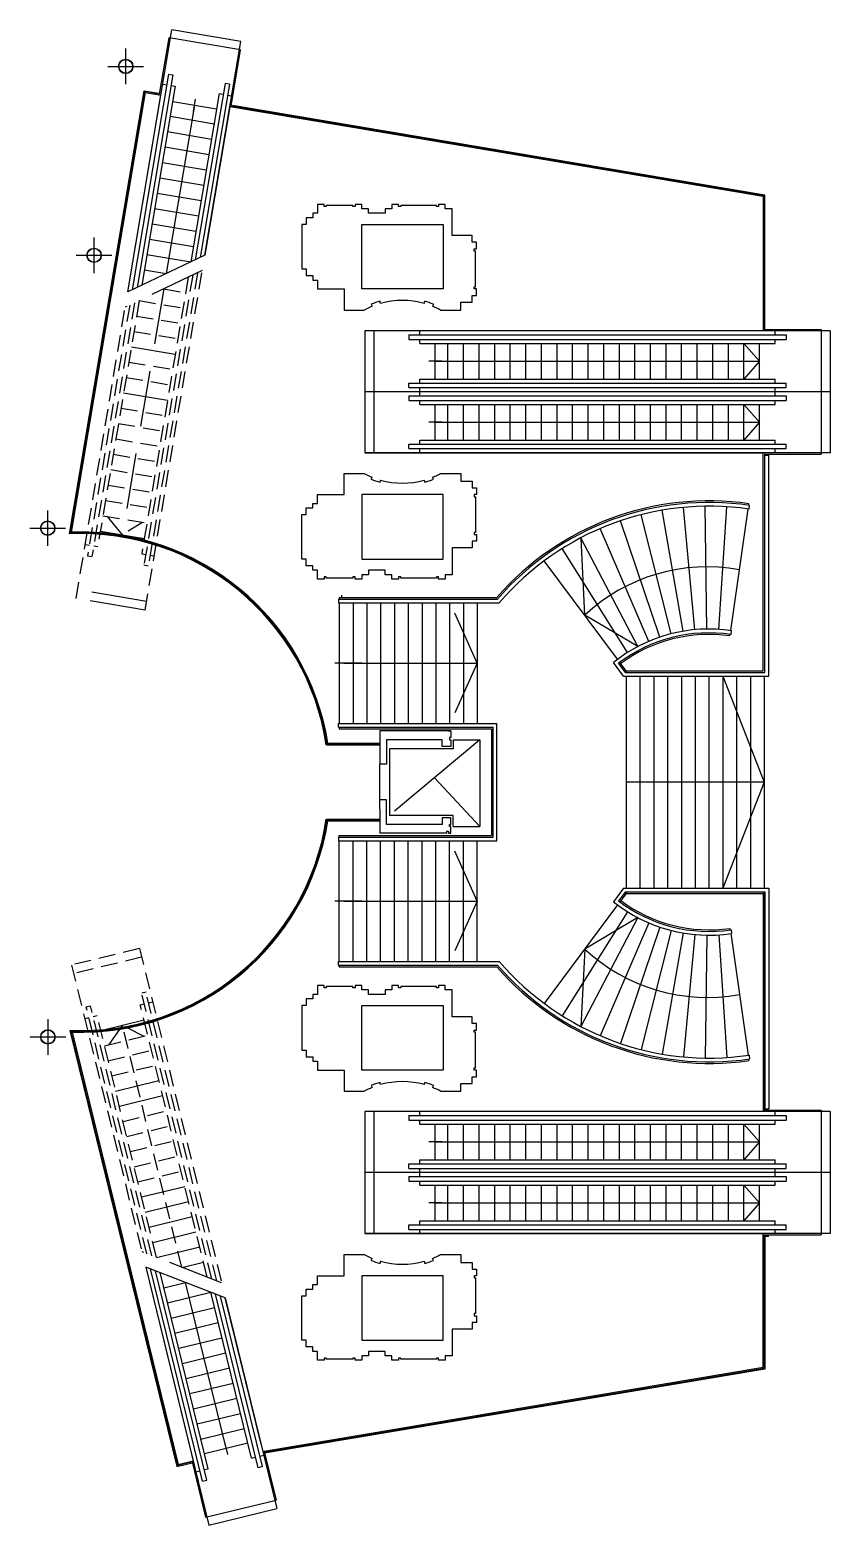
# Model space of a CAD drawing. Header units: metres. Extents: x -2640 to -492, y 2614 to 2999.
# Drawn here: x -2177.55 to -2159.57, y 2758.42 to 2792.01 of the extents above; entities that cross this region are included whole.
import ezdxf

# ---------------------------------------------------------------- set-up
doc = ezdxf.new("R2010")
doc.units = ezdxf.units.M
doc.header["$LTSCALE"] = 10
doc.header["$MEASUREMENT"] = 0
doc.linetypes.add('HIDDEN', pattern=[0.375, 0.25, -0.125])
doc.linetypes.add('HIDDEN2', pattern=[0.1875, 0.125, -0.0625])
for name, color, linetype in [('01', 1, 'CONTINUOUS'), ('015', 15, 'CONTINUOUS'), ('02', 2, 'CONTINUOUS'), ('BARANDA', 1, 'CONTINUOUS'), ('EDIFICIOS', 4, 'CONTINUOUS'), ('ESCALERA', 4, 'CONTINUOUS')]:
    doc.layers.add(name, color=color, linetype=linetype)

msp = doc.modelspace()

# ---------------------------------------------------------------- linework, layer by layer
at = {"layer": '01'}
for p, q in [((-2175.353, 2786.122), (-2174.362, 2792.008)), ((-2174.638, 2790.566), (-2174.425, 2791.829)), ((-2172.818, 2791.558), (-2174.425, 2791.829)), ((-2172.814, 2791.748), (-2174.362, 2792.008)), ((-2173.623, 2786.945), (-2172.814, 2791.748)), ((-2173.03, 2790.295), (-2172.818, 2791.558)), ((-2174.988, 2790.642), (-2174.662, 2790.588)), ((-2174.638, 2790.566), (-2174.973, 2790.622)), ((-2161.054, 2785.279), (-2161.054, 2788.279)), ((-2161.036, 2785.279), (-2161.036, 2788.294)), ((-2168.043, 2776.059), (-2167.443, 2776.059)), ((-2168.043, 2776.059), (-2168.043, 2775.859)), ((-2167.443, 2776.059), (-2167.443, 2774.109)), ((-2168.043, 2775.859), (-2169.472, 2775.859)), ((-2169.472, 2775.859), (-2169.472, 2774.359)), ((-2169.693, 2774.709), (-2169.693, 2775.509)), ((-2168.093, 2774.359), (-2169.472, 2774.359)), ((-2168.043, 2774.359), (-2169.333, 2774.359)), ((-2168.043, 2774.109), (-2168.043, 2774.359)), ((-2168.043, 2774.109), (-2167.443, 2774.109))]:
    msp.add_line(p, q, dxfattribs=at)
at = {"layer": '01', "linetype": 'HIDDEN2'}
for p, q in [((-2175.399, 2790.788), (-2175.399, 2791.588)), ((-2175.799, 2791.188), (-2174.999, 2791.188)), ((-2176.111, 2786.544), (-2176.111, 2787.344)), ((-2176.511, 2786.944), (-2175.711, 2786.944)), ((-2173.681, 2786.6), (-2175.411, 2785.777)), ((-2174.546, 2786.188), (-2175.475, 2780.666)), ((-2175.271, 2784.891), (-2174.285, 2784.725)), ((-2175.446, 2783.855), (-2174.46, 2783.689)), ((-2177.152, 2780.414), (-2177.152, 2781.214)), ((-2177.552, 2780.814), (-2176.752, 2780.814)), ((-2176.308, 2780.451), (-2176.216, 2780.436)), ((-2176.118, 2780.419), (-2176.027, 2780.404)), ((-2176.257, 2780.194), (-2176.158, 2780.178)), ((-2175.04, 2780.238), (-2174.949, 2780.223)), ((-2174.851, 2780.206), (-2174.759, 2780.191)), ((-2174.891, 2779.964), (-2174.99, 2779.981)), ((-2174.931, 2779.17), (-2176.479, 2779.431)), ((-2174.964, 2778.973), (-2176.513, 2779.233)), ((-2174.943, 2770.39), (-2175.04, 2770.366)), ((-2176.288, 2770.06), (-2176.191, 2770.084)), ((-2175.071, 2770.106), (-2174.982, 2770.128)), ((-2174.884, 2770.152), (-2174.795, 2770.174)), ((-2177.148, 2769.784), (-2177.148, 2768.984)), ((-2176.319, 2769.8), (-2176.23, 2769.822)), ((-2176.132, 2769.846), (-2176.043, 2769.868)), ((-2177.548, 2769.384), (-2176.748, 2769.384)), ((-2175.626, 2768.168), (-2174.655, 2768.406)), ((-2175.542, 2767.828), (-2174.571, 2768.066)), ((-2175.042, 2765.789), (-2174.071, 2766.027)), ((-2174.959, 2765.449), (-2173.988, 2765.687)), ((-2174.875, 2765.109), (-2173.904, 2765.347)), ((-2174.792, 2764.769), (-2173.821, 2765.007)), ((-2174.709, 2764.429), (-2173.737, 2764.667)), ((-2173.246, 2763.861), (-2175.033, 2764.555)), ((-2174.14, 2764.208), (-2173.654, 2764.327))]:
    msp.add_line(p, q, dxfattribs=at)
at = {"layer": '01', "linetype": 'HIDDEN2', "ltscale": 0.3}
for p, q in [((-2173.995, 2786.451), (-2175.04, 2780.238)), ((-2173.893, 2786.499), (-2174.99, 2779.981)), ((-2174.964, 2778.973), (-2173.681, 2786.6)), ((-2173.783, 2786.551), (-2174.891, 2779.964)), ((-2174.546, 2786.188), (-2174.053, 2786.105)), ((-2176.513, 2779.233), (-2175.411, 2785.777)), ((-2175.309, 2785.825), (-2176.257, 2780.194)), ((-2175.199, 2785.878), (-2176.158, 2780.178)), ((-2175.097, 2785.926), (-2176.027, 2780.404)), ((-2175.097, 2785.926), (-2174.111, 2785.76)), ((-2175.155, 2785.581), (-2174.169, 2785.415)), ((-2175.213, 2785.236), (-2174.227, 2785.07)), ((-2175.329, 2784.546), (-2174.343, 2784.38)), ((-2175.388, 2784.2), (-2174.401, 2784.035)), ((-2175.504, 2783.51), (-2174.518, 2783.344)), ((-2175.562, 2783.165), (-2174.576, 2782.999)), ((-2175.62, 2782.82), (-2174.634, 2782.654)), ((-2175.678, 2782.475), (-2174.692, 2782.309)), ((-2175.736, 2782.13), (-2174.75, 2781.964)), ((-2175.794, 2781.784), (-2174.808, 2781.618)), ((-2175.852, 2781.439), (-2174.866, 2781.273)), ((-2175.91, 2781.094), (-2174.924, 2780.928)), ((-2175.089, 2771.373), (-2176.614, 2770.999)), ((-2175.089, 2771.373), (-2173.246, 2763.861)), ((-2176.614, 2770.999), (-2175.033, 2764.555)), ((-2175.041, 2771.179), (-2176.566, 2770.805)), ((-2173.465, 2763.946), (-2175.04, 2770.366)), ((-2173.352, 2763.902), (-2174.943, 2770.39)), ((-2174.928, 2764.514), (-2176.288, 2770.06)), ((-2174.814, 2764.47), (-2176.191, 2770.084)), ((-2173.571, 2763.987), (-2175.071, 2770.106)), ((-2174.709, 2764.429), (-2176.043, 2769.868)), ((-2174.14, 2764.208), (-2175.474, 2769.647)), ((-2175.876, 2769.188), (-2174.905, 2769.426)), ((-2175.792, 2768.848), (-2174.821, 2769.086)), ((-2175.709, 2768.508), (-2174.738, 2768.746)), ((-2175.459, 2767.488), (-2174.488, 2767.726)), ((-2175.376, 2767.148), (-2174.404, 2767.386)), ((-2175.292, 2766.808), (-2174.321, 2767.047)), ((-2175.209, 2766.468), (-2174.238, 2766.707)), ((-2175.126, 2766.128), (-2174.154, 2766.367))]:
    msp.add_line(p, q, dxfattribs=at)
at = {"layer": '01', "color": 2, "linetype": 'HIDDEN2'}
for p, q in [((-2175.475, 2780.666), (-2175.812, 2781.078)), ((-2175.474, 2769.647), (-2175.779, 2769.212))]:
    msp.add_line(p, q, dxfattribs=at)
at = {"layer": '01', "linetype": 'HIDDEN'}
for p, q in [((-2175.968, 2780.749), (-2174.982, 2780.583)), ((-2167.443, 2776.059), (-2169.472, 2774.359)), ((-2167.443, 2774.109), (-2168.458, 2775.209)), ((-2175.959, 2769.528), (-2174.988, 2769.766))]:
    msp.add_line(p, q, dxfattribs=at)
at = {"layer": '01', "color": 2, "linetype": 'HIDDEN2', "ltscale": 0.3}
for p, q in [((-2175.023, 2780.945), (-2175.475, 2780.666)), ((-2175.002, 2769.402), (-2175.474, 2769.647))]:
    msp.add_line(p, q, dxfattribs=at)
at = {"layer": '01', "linetype": 'Continuous'}
for p, q in [((-2170.551, 2779.306), (-2170.551, 2779.256)), ((-2170.097, 2777.783), (-2170.697, 2777.783)), ((-2170.501, 2777.783), (-2167.501, 2777.783)), ((-2170.601, 2773.874), (-2170.601, 2773.909))]:
    msp.add_line(p, q, dxfattribs=at)
at = {"layer": '015'}
for p, q in [((-2175.353, 2786.122), (-2174.611, 2790.541)), ((-2173.061, 2790.28), (-2173.623, 2786.945)), ((-2161.036, 2782.451), (-2160.951, 2782.451)), ((-2161.036, 2764.911), (-2160.951, 2764.911))]:
    msp.add_line(p, q, dxfattribs=at)
at = {"layer": '02', "linetype": 'Continuous'}
for p, q in [((-2161.074, 2777.609), (-2161.074, 2782.509)), ((-2161.402, 2781.329), (-2161.397, 2781.364)), ((-2170.601, 2779.256), (-2170.601, 2779.221)), ((-2161.823, 2778.394), (-2161.818, 2778.429)), ((-2164.154, 2777.609), (-2164.296, 2777.8)), ((-2164.154, 2777.609), (-2164.154, 2777.574)), ((-2164.154, 2777.609), (-2161.074, 2777.609)), ((-2161.054, 2777.489), (-2161.054, 2772.729)), ((-2164.154, 2772.609), (-2164.154, 2772.644)), ((-2164.154, 2772.644), (-2164.154, 2772.609)), ((-2161.054, 2772.594), (-2161.054, 2772.644)), ((-2161.054, 2772.644), (-2161.054, 2772.609)), ((-2164.154, 2772.609), (-2164.296, 2772.418)), ((-2164.154, 2772.609), (-2161.074, 2772.609)), ((-2161.074, 2772.609), (-2161.074, 2767.709)), ((-2161.054, 2767.739), (-2161.054, 2772.609)), ((-2161.823, 2771.823), (-2161.818, 2771.789)), ((-2170.601, 2770.961), (-2170.601, 2770.996))]:
    msp.add_line(p, q, dxfattribs=at)
at = {"layer": '02'}
for p, q in [((-2169.693, 2776.259), (-2169.693, 2775.509)), ((-2168.093, 2776.259), (-2169.693, 2776.259)), ((-2168.292, 2776.059), (-2169.543, 2776.059)), ((-2169.543, 2776.059), (-2169.543, 2775.509)), ((-2168.292, 2776.009), (-2168.292, 2776.059)), ((-2168.292, 2775.909), (-2168.292, 2776.009)), ((-2168.143, 2776.259), (-2168.093, 2776.259)), ((-2168.093, 2776.109), (-2168.123, 2776.109)), ((-2168.123, 2776.109), (-2168.123, 2776.059)), ((-2168.123, 2776.059), (-2168.093, 2776.059)), ((-2168.093, 2776.259), (-2168.093, 2776.109)), ((-2168.093, 2776.059), (-2168.093, 2775.909)), ((-2168.093, 2775.909), (-2168.292, 2775.909)), ((-2169.543, 2775.509), (-2169.693, 2775.509)), ((-2169.543, 2774.709), (-2169.693, 2774.709)), ((-2169.693, 2774.509), (-2169.693, 2774.709)), ((-2169.543, 2774.509), (-2169.543, 2774.709)), ((-2169.693, 2774.509), (-2169.693, 2773.959)), ((-2169.543, 2774.159), (-2169.543, 2774.509)), ((-2168.093, 2774.309), (-2168.292, 2774.309)), ((-2168.292, 2774.309), (-2168.292, 2774.159)), ((-2168.093, 2774.159), (-2168.093, 2774.309)), ((-2168.292, 2774.159), (-2169.543, 2774.159)), ((-2168.183, 2773.959), (-2168.183, 2774.009)), ((-2168.183, 2774.009), (-2168.143, 2774.009)), ((-2168.143, 2774.009), (-2168.143, 2773.959)), ((-2168.123, 2774.109), (-2168.123, 2774.159)), ((-2168.123, 2774.159), (-2168.093, 2774.159)), ((-2168.093, 2774.109), (-2168.123, 2774.109)), ((-2168.093, 2773.959), (-2168.093, 2774.109)), ((-2168.183, 2773.959), (-2169.693, 2773.959)), ((-2168.143, 2773.959), (-2168.093, 2773.959)), ((-2173.163, 2763.521), (-2174.95, 2764.215))]:
    msp.add_line(p, q, dxfattribs=at)
for centre, radius in [((-2175.399, 2791.188), 0.162), ((-2175.399, 2791.188), 0.155), ((-2176.111, 2786.944), 0.162), ((-2176.111, 2786.944), 0.155), ((-2177.152, 2780.814), 0.162), ((-2177.152, 2780.814), 0.155), ((-2177.148, 2769.384), 0.162), ((-2177.148, 2769.384), 0.155)]:
    msp.add_circle(centre, radius, dxfattribs=at)
at = {"layer": '02', "linetype": 'Continuous'}
for start, end in [(81.8413, 126.6492), (233.3508, 278.1587)]:
    msp.add_arc((-2162.294, 2775.109), 3.319, start, end, dxfattribs=at)
at = {"layer": 'BARANDA', "linetype": 'Continuous'}
for p, q in [((-2176.663, 2780.685), (-2174.988, 2790.642)), ((-2174.973, 2790.622), (-2176.642, 2780.704)), ((-2161.054, 2788.279), (-2173.03, 2790.295)), ((-2161.036, 2788.294), (-2173, 2790.308)), ((-2161.036, 2777.574), (-2161.036, 2782.451)), ((-2160.951, 2777.489), (-2160.951, 2782.479)), ((-2161.394, 2781.242), (-2161.382, 2781.326)), ((-2170.621, 2779.221), (-2167.045, 2779.221)), ((-2170.621, 2779.221), (-2170.621, 2779.136)), ((-2170.621, 2779.136), (-2167.006, 2779.136)), ((-2170.601, 2779.136), (-2170.601, 2776.429)), ((-2161.798, 2778.426), (-2161.786, 2778.51)), ((-2164.214, 2777.489), (-2164.442, 2777.795)), ((-2164.172, 2777.574), (-2164.324, 2777.779)), ((-2164.214, 2777.489), (-2160.951, 2777.489)), ((-2164.172, 2777.574), (-2161.036, 2777.574)), ((-2170.621, 2776.429), (-2167.061, 2776.429)), ((-2170.621, 2776.344), (-2170.621, 2776.429)), ((-2170.621, 2776.344), (-2167.146, 2776.344)), ((-2167.146, 2773.874), (-2167.146, 2776.344)), ((-2167.061, 2773.789), (-2167.061, 2776.429)), ((-2170.891, 2775.944), (-2169.693, 2775.944)), ((-2170.876, 2775.962), (-2169.693, 2775.962)), ((-2170.891, 2774.274), (-2169.693, 2774.274)), ((-2170.876, 2774.256), (-2169.693, 2774.256)), ((-2170.621, 2773.874), (-2167.146, 2773.874)), ((-2170.621, 2773.874), (-2170.621, 2773.789)), ((-2170.621, 2773.789), (-2167.061, 2773.789)), ((-2164.214, 2772.729), (-2164.442, 2772.423)), ((-2164.172, 2772.644), (-2164.324, 2772.439)), ((-2164.214, 2772.729), (-2160.951, 2772.729)), ((-2164.172, 2772.644), (-2161.036, 2772.644)), ((-2161.036, 2772.644), (-2161.036, 2767.766)), ((-2160.951, 2772.729), (-2160.951, 2767.766)), ((-2161.798, 2771.792), (-2161.786, 2771.707)), ((-2170.621, 2771.081), (-2167.006, 2771.081)), ((-2170.621, 2770.996), (-2170.621, 2771.081)), ((-2170.621, 2770.996), (-2167.045, 2770.996)), ((-2176.655, 2769.532), (-2174.252, 2759.734)), ((-2174.239, 2759.755), (-2176.632, 2769.513)), ((-2161.394, 2768.975), (-2161.382, 2768.891)), ((-2161.036, 2767.766), (-2160.951, 2767.766)), ((-2161.054, 2764.939), (-2161.054, 2761.938)), ((-2161.036, 2764.911), (-2161.036, 2761.923)), ((-2161.054, 2761.938), (-2172.282, 2760.049)), ((-2161.036, 2761.923), (-2172.278, 2760.031)), ((-2174.252, 2759.734), (-2173.904, 2759.819)), ((-2173.909, 2759.836), (-2174.239, 2759.755))]:
    msp.add_line(p, q, dxfattribs=at)
for centre, radius, start, end in [((-2162.294, 2775.109), 6.284, 81.6589, 139.1236), ((-2162.294, 2775.109), 6.199, 81.6564, 139.4816), ((-2176.411, 2775.109), 5.582, 8.6026, 92.5953), ((-2176.411, 2775.109), 5.6, 8.7593, 92.3698), ((-2162.294, 2775.109), 3.439, 81.5081, 128.6489), ((-2162.294, 2775.109), 3.354, 81.4996, 127.2473), ((-2176.411, 2775.109), 5.582, 267.4909, 351.3974), ((-2176.411, 2775.109), 5.6, 267.7339, 351.2407), ((-2162.294, 2775.109), 3.439, 231.3511, 278.4919), ((-2162.294, 2775.109), 3.354, 232.7527, 278.5004), ((-2162.294, 2775.109), 6.284, 220.8764, 278.3411), ((-2162.294, 2775.109), 6.199, 220.5184, 278.3436)]:
    msp.add_arc(centre, radius, start, end, dxfattribs=at)
at = {"layer": 'EDIFICIOS', "color": 2}
for p, q in [((-2176.618, 2780.725), (-2174.957, 2790.599)), ((-2174.957, 2790.599), (-2174.611, 2790.541)), ((-2161.074, 2788.262), (-2173.061, 2790.28)), ((-2161.074, 2788.262), (-2161.074, 2785.249)), ((-2161.806, 2778.513), (-2161.414, 2781.245)), ((-2170.601, 2779.256), (-2167.061, 2779.256)), ((-2170.601, 2776.344), (-2170.601, 2776.309)), ((-2170.859, 2775.982), (-2169.693, 2775.982)), ((-2170.601, 2776.309), (-2167.181, 2776.309)), ((-2167.181, 2776.309), (-2167.181, 2773.909)), ((-2170.859, 2774.236), (-2169.693, 2774.236)), ((-2170.601, 2773.909), (-2167.181, 2773.909)), ((-2169.247, 2773.909), (-2167.181, 2773.909)), ((-2161.806, 2771.705), (-2161.414, 2768.972)), ((-2170.601, 2770.961), (-2167.061, 2770.961)), ((-2176.606, 2769.492), (-2174.224, 2759.779)), ((-2161.402, 2768.888), (-2161.397, 2768.854)), ((-2161.074, 2761.955), (-2161.074, 2764.969)), ((-2161.074, 2761.955), (-2172.287, 2760.068)), ((-2174.224, 2759.779), (-2173.884, 2759.863))]:
    msp.add_line(p, q, dxfattribs=at)
at = {"layer": 'EDIFICIOS'}
for p, q in [((-2171.093, 2788.089), (-2171.093, 2787.889)), ((-2171.093, 2788.089), (-2171.093, 2787.889)), ((-2170.943, 2788.089), (-2171.093, 2788.089)), ((-2170.943, 2788.039), (-2170.943, 2788.089)), ((-2170.243, 2788.089), (-2170.243, 2788.039)), ((-2170.093, 2788.089), (-2170.243, 2788.089)), ((-2170.093, 2787.989), (-2170.093, 2788.089)), ((-2169.418, 2788.089), (-2169.418, 2787.989)), ((-2169.268, 2788.089), (-2169.418, 2788.089)), ((-2169.268, 2788.039), (-2169.268, 2788.089)), ((-2168.368, 2788.089), (-2168.368, 2788.039)), ((-2168.218, 2788.089), (-2168.368, 2788.089)), ((-2168.218, 2787.989), (-2168.218, 2788.089)), ((-2171.343, 2787.789), (-2171.343, 2787.639)), ((-2171.193, 2787.789), (-2171.343, 2787.789)), ((-2171.343, 2787.789), (-2171.343, 2787.639)), ((-2171.193, 2787.789), (-2171.343, 2787.789)), ((-2171.193, 2787.889), (-2171.193, 2787.789)), ((-2171.193, 2787.889), (-2171.193, 2787.789)), ((-2171.093, 2787.889), (-2171.193, 2787.889)), ((-2171.093, 2787.889), (-2171.193, 2787.889)), ((-2170.893, 2788.039), (-2170.943, 2788.039)), ((-2170.893, 2788.064), (-2170.893, 2788.039)), ((-2170.293, 2788.064), (-2170.893, 2788.064)), ((-2170.293, 2788.039), (-2170.293, 2788.064)), ((-2170.243, 2788.039), (-2170.293, 2788.039)), ((-2169.943, 2787.989), (-2170.093, 2787.989)), ((-2169.943, 2787.889), (-2169.943, 2787.989)), ((-2169.568, 2787.889), (-2169.943, 2787.889)), ((-2169.568, 2787.989), (-2169.568, 2787.889)), ((-2169.418, 2787.989), (-2169.568, 2787.989)), ((-2169.218, 2788.039), (-2169.268, 2788.039)), ((-2168.418, 2788.064), (-2169.218, 2788.064)), ((-2169.218, 2788.064), (-2169.218, 2788.039)), ((-2168.418, 2788.039), (-2168.418, 2788.064)), ((-2168.368, 2788.039), (-2168.418, 2788.039)), ((-2168.068, 2787.989), (-2168.218, 2787.989)), ((-2168.068, 2787.389), (-2168.068, 2787.989)), ((-2171.443, 2787.639), (-2171.443, 2786.639)), ((-2171.443, 2787.639), (-2171.443, 2786.639)), ((-2171.343, 2787.639), (-2171.443, 2787.639)), ((-2171.343, 2787.639), (-2171.443, 2787.639)), ((-2170.093, 2786.189), (-2170.093, 2787.639)), ((-2170.093, 2787.639), (-2168.268, 2787.639)), ((-2168.268, 2787.639), (-2168.268, 2786.189)), ((-2167.618, 2787.389), (-2168.068, 2787.389)), ((-2167.618, 2787.239), (-2167.618, 2787.389)), ((-2167.518, 2787.239), (-2167.618, 2787.239)), ((-2167.568, 2787.089), (-2167.518, 2787.089)), ((-2167.568, 2787.039), (-2167.568, 2787.089)), ((-2167.518, 2787.089), (-2167.518, 2787.239)), ((-2167.543, 2787.039), (-2167.568, 2787.039)), ((-2167.543, 2786.239), (-2167.543, 2787.039)), ((-2171.443, 2786.639), (-2171.343, 2786.639)), ((-2171.443, 2786.639), (-2171.343, 2786.639)), ((-2171.343, 2786.639), (-2171.343, 2786.489)), ((-2171.343, 2786.639), (-2171.343, 2786.489)), ((-2171.343, 2786.489), (-2171.193, 2786.489)), ((-2171.343, 2786.489), (-2171.193, 2786.489)), ((-2171.193, 2786.489), (-2171.193, 2786.389)), ((-2171.193, 2786.489), (-2171.193, 2786.389)), ((-2171.193, 2786.389), (-2171.093, 2786.389)), ((-2171.193, 2786.389), (-2171.093, 2786.389)), ((-2171.093, 2786.389), (-2171.093, 2786.189)), ((-2171.093, 2786.389), (-2171.093, 2786.189)), ((-2171.093, 2786.189), (-2170.493, 2786.189)), ((-2171.093, 2786.189), (-2170.493, 2786.189)), ((-2170.493, 2786.189), (-2170.493, 2785.714)), ((-2168.268, 2786.189), (-2170.093, 2786.189)), ((-2167.568, 2786.239), (-2167.543, 2786.239)), ((-2167.568, 2786.189), (-2167.568, 2786.239)), ((-2167.518, 2786.189), (-2167.568, 2786.189)), ((-2167.518, 2786.039), (-2167.518, 2786.189)), ((-2169.881, 2785.845), (-2169.862, 2785.799)), ((-2169.672, 2785.863), (-2169.686, 2785.911)), ((-2168.694, 2785.863), (-2168.68, 2785.911)), ((-2168.485, 2785.845), (-2168.504, 2785.799)), ((-2167.873, 2785.714), (-2167.873, 2785.889)), ((-2167.873, 2785.889), (-2167.618, 2785.889)), ((-2167.618, 2786.039), (-2167.518, 2786.039)), ((-2167.618, 2785.889), (-2167.618, 2786.039)), ((-2170.493, 2785.714), (-2170.043, 2785.714)), ((-2168.323, 2785.714), (-2167.873, 2785.714)), ((-2170.493, 2781.569), (-2170.493, 2782.044)), ((-2170.493, 2782.044), (-2170.043, 2782.044)), ((-2168.323, 2782.044), (-2167.873, 2782.044)), ((-2167.873, 2782.044), (-2167.873, 2781.869)), ((-2169.881, 2781.912), (-2169.862, 2781.959)), ((-2169.672, 2781.894), (-2169.686, 2781.846)), ((-2168.694, 2781.894), (-2168.68, 2781.846)), ((-2168.485, 2781.912), (-2168.504, 2781.959)), ((-2167.873, 2781.869), (-2167.618, 2781.869)), ((-2167.618, 2781.869), (-2167.618, 2781.719)), ((-2167.618, 2781.719), (-2167.518, 2781.719)), ((-2167.518, 2781.719), (-2167.518, 2781.569)), ((-2171.193, 2781.369), (-2171.093, 2781.369)), ((-2171.193, 2781.369), (-2171.093, 2781.369)), ((-2171.193, 2781.269), (-2171.193, 2781.369)), ((-2171.193, 2781.269), (-2171.193, 2781.369)), ((-2171.093, 2781.369), (-2171.093, 2781.569)), ((-2171.093, 2781.569), (-2170.493, 2781.569)), ((-2171.093, 2781.369), (-2171.093, 2781.569)), ((-2171.093, 2781.569), (-2170.493, 2781.569)), ((-2170.093, 2781.569), (-2170.093, 2780.119)), ((-2168.268, 2781.569), (-2170.093, 2781.569)), ((-2168.268, 2780.119), (-2168.268, 2781.569)), ((-2167.518, 2781.569), (-2167.568, 2781.569)), ((-2167.568, 2781.569), (-2167.568, 2781.519)), ((-2167.568, 2781.519), (-2167.543, 2781.519)), ((-2167.543, 2781.519), (-2167.543, 2780.719)), ((-2171.443, 2781.119), (-2171.343, 2781.119)), ((-2171.443, 2781.119), (-2171.343, 2781.119)), ((-2171.443, 2780.119), (-2171.443, 2781.119)), ((-2171.443, 2780.119), (-2171.443, 2781.119)), ((-2171.343, 2781.269), (-2171.193, 2781.269)), ((-2171.343, 2781.269), (-2171.193, 2781.269)), ((-2171.343, 2781.119), (-2171.343, 2781.269)), ((-2171.343, 2781.119), (-2171.343, 2781.269)), ((-2167.568, 2780.719), (-2167.568, 2780.669)), ((-2167.543, 2780.719), (-2167.568, 2780.719)), ((-2167.618, 2780.369), (-2168.068, 2780.369)), ((-2168.068, 2780.369), (-2168.068, 2779.769)), ((-2167.618, 2780.519), (-2167.618, 2780.369)), ((-2167.518, 2780.519), (-2167.618, 2780.519)), ((-2167.568, 2780.669), (-2167.518, 2780.669)), ((-2167.518, 2780.669), (-2167.518, 2780.519)), ((-2171.343, 2780.119), (-2171.443, 2780.119)), ((-2171.343, 2780.119), (-2171.443, 2780.119)), ((-2171.343, 2779.969), (-2171.343, 2780.119)), ((-2171.343, 2779.969), (-2171.343, 2780.119)), ((-2170.093, 2780.119), (-2168.268, 2780.119)), ((-2171.193, 2779.969), (-2171.343, 2779.969)), ((-2171.193, 2779.969), (-2171.343, 2779.969)), ((-2171.193, 2779.869), (-2171.193, 2779.969)), ((-2171.193, 2779.869), (-2171.193, 2779.969)), ((-2171.093, 2779.869), (-2171.193, 2779.869)), ((-2171.093, 2779.869), (-2171.193, 2779.869)), ((-2171.093, 2779.669), (-2171.093, 2779.869)), ((-2171.093, 2779.669), (-2171.093, 2779.869)), ((-2170.943, 2779.719), (-2170.943, 2779.669)), ((-2170.893, 2779.719), (-2170.943, 2779.719)), ((-2170.893, 2779.694), (-2170.893, 2779.719)), ((-2170.293, 2779.694), (-2170.893, 2779.694)), ((-2170.243, 2779.719), (-2170.293, 2779.719)), ((-2170.293, 2779.719), (-2170.293, 2779.694)), ((-2170.243, 2779.669), (-2170.243, 2779.719)), ((-2170.093, 2779.769), (-2170.093, 2779.669)), ((-2169.943, 2779.769), (-2170.093, 2779.769)), ((-2169.943, 2779.869), (-2169.943, 2779.769)), ((-2169.568, 2779.869), (-2169.943, 2779.869)), ((-2169.568, 2779.769), (-2169.568, 2779.869)), ((-2169.418, 2779.769), (-2169.568, 2779.769)), ((-2169.418, 2779.669), (-2169.418, 2779.769)), ((-2169.268, 2779.719), (-2169.268, 2779.669)), ((-2169.218, 2779.719), (-2169.268, 2779.719)), ((-2169.218, 2779.694), (-2169.218, 2779.719)), ((-2168.418, 2779.694), (-2169.218, 2779.694)), ((-2168.418, 2779.719), (-2168.418, 2779.694)), ((-2168.368, 2779.719), (-2168.418, 2779.719)), ((-2168.368, 2779.669), (-2168.368, 2779.719)), ((-2168.218, 2779.769), (-2168.218, 2779.669)), ((-2168.068, 2779.769), (-2168.218, 2779.769)), ((-2170.943, 2779.669), (-2171.093, 2779.669)), ((-2170.093, 2779.669), (-2170.243, 2779.669)), ((-2169.268, 2779.669), (-2169.418, 2779.669)), ((-2168.218, 2779.669), (-2168.368, 2779.669)), ((-2171.093, 2770.339), (-2171.193, 2770.339)), ((-2171.093, 2770.339), (-2171.193, 2770.339)), ((-2171.193, 2770.339), (-2171.193, 2770.239)), ((-2171.193, 2770.339), (-2171.193, 2770.239)), ((-2170.943, 2770.539), (-2171.093, 2770.539)), ((-2171.093, 2770.539), (-2171.093, 2770.339)), ((-2171.093, 2770.539), (-2171.093, 2770.339)), ((-2170.943, 2770.489), (-2170.943, 2770.539)), ((-2170.893, 2770.489), (-2170.943, 2770.489)), ((-2170.293, 2770.514), (-2170.893, 2770.514)), ((-2170.893, 2770.514), (-2170.893, 2770.489)), ((-2170.293, 2770.489), (-2170.293, 2770.514)), ((-2170.243, 2770.489), (-2170.293, 2770.489)), ((-2170.093, 2770.539), (-2170.243, 2770.539)), ((-2170.243, 2770.539), (-2170.243, 2770.489)), ((-2170.093, 2770.439), (-2170.093, 2770.539)), ((-2169.943, 2770.439), (-2170.093, 2770.439)), ((-2169.943, 2770.339), (-2169.943, 2770.439)), ((-2169.568, 2770.339), (-2169.943, 2770.339)), ((-2169.418, 2770.439), (-2169.568, 2770.439)), ((-2169.568, 2770.439), (-2169.568, 2770.339)), ((-2169.268, 2770.539), (-2169.418, 2770.539)), ((-2169.418, 2770.539), (-2169.418, 2770.439)), ((-2169.268, 2770.489), (-2169.268, 2770.539)), ((-2169.218, 2770.489), (-2169.268, 2770.489)), ((-2169.218, 2770.514), (-2169.218, 2770.489)), ((-2168.418, 2770.514), (-2169.218, 2770.514)), ((-2168.418, 2770.489), (-2168.418, 2770.514)), ((-2168.368, 2770.489), (-2168.418, 2770.489)), ((-2168.218, 2770.539), (-2168.368, 2770.539)), ((-2168.368, 2770.539), (-2168.368, 2770.489)), ((-2168.218, 2770.439), (-2168.218, 2770.539)), ((-2168.068, 2770.439), (-2168.218, 2770.439)), ((-2168.068, 2769.839), (-2168.068, 2770.439)), ((-2171.343, 2770.089), (-2171.443, 2770.089)), ((-2171.343, 2770.089), (-2171.443, 2770.089)), ((-2171.443, 2770.089), (-2171.443, 2769.089)), ((-2171.443, 2770.089), (-2171.443, 2769.089)), ((-2171.193, 2770.239), (-2171.343, 2770.239)), ((-2171.193, 2770.239), (-2171.343, 2770.239)), ((-2171.343, 2770.239), (-2171.343, 2770.089)), ((-2171.343, 2770.239), (-2171.343, 2770.089)), ((-2170.093, 2768.639), (-2170.093, 2770.089)), ((-2170.093, 2770.089), (-2168.268, 2770.089)), ((-2168.268, 2770.089), (-2168.268, 2768.639)), ((-2167.618, 2769.839), (-2168.068, 2769.839)), ((-2167.618, 2769.689), (-2167.618, 2769.839)), ((-2167.518, 2769.689), (-2167.618, 2769.689)), ((-2167.518, 2769.539), (-2167.518, 2769.689)), ((-2167.568, 2769.489), (-2167.568, 2769.539)), ((-2167.568, 2769.539), (-2167.518, 2769.539)), ((-2167.543, 2769.489), (-2167.568, 2769.489)), ((-2167.543, 2768.689), (-2167.543, 2769.489)), ((-2171.443, 2769.089), (-2171.343, 2769.089)), ((-2171.443, 2769.089), (-2171.343, 2769.089)), ((-2171.343, 2769.089), (-2171.343, 2768.939)), ((-2171.343, 2769.089), (-2171.343, 2768.939)), ((-2171.343, 2768.939), (-2171.193, 2768.939)), ((-2171.343, 2768.939), (-2171.193, 2768.939)), ((-2171.193, 2768.939), (-2171.193, 2768.839)), ((-2171.193, 2768.939), (-2171.193, 2768.839)), ((-2171.193, 2768.839), (-2171.093, 2768.839)), ((-2171.193, 2768.839), (-2171.093, 2768.839)), ((-2171.093, 2768.839), (-2171.093, 2768.639)), ((-2171.093, 2768.839), (-2171.093, 2768.639)), ((-2171.093, 2768.639), (-2170.493, 2768.639)), ((-2171.093, 2768.639), (-2170.493, 2768.639)), ((-2170.493, 2768.639), (-2170.493, 2768.164)), ((-2168.268, 2768.639), (-2170.093, 2768.639)), ((-2167.568, 2768.639), (-2167.568, 2768.689)), ((-2167.568, 2768.689), (-2167.543, 2768.689)), ((-2167.518, 2768.639), (-2167.568, 2768.639)), ((-2167.518, 2768.489), (-2167.518, 2768.639)), ((-2169.881, 2768.295), (-2169.862, 2768.249)), ((-2169.672, 2768.313), (-2169.686, 2768.361)), ((-2168.694, 2768.313), (-2168.68, 2768.361)), ((-2168.485, 2768.295), (-2168.504, 2768.249)), ((-2167.873, 2768.164), (-2167.873, 2768.339)), ((-2167.873, 2768.339), (-2167.618, 2768.339)), ((-2167.618, 2768.339), (-2167.618, 2768.489)), ((-2167.618, 2768.489), (-2167.518, 2768.489)), ((-2170.493, 2768.164), (-2170.043, 2768.164)), ((-2168.323, 2768.164), (-2167.873, 2768.164)), ((-2170.493, 2764.019), (-2170.493, 2764.494)), ((-2170.493, 2764.494), (-2170.043, 2764.494)), ((-2169.881, 2764.362), (-2169.862, 2764.409)), ((-2169.672, 2764.344), (-2169.686, 2764.296)), ((-2168.694, 2764.344), (-2168.68, 2764.296)), ((-2168.485, 2764.362), (-2168.504, 2764.409)), ((-2168.323, 2764.494), (-2167.873, 2764.494)), ((-2167.873, 2764.494), (-2167.873, 2764.319)), ((-2167.873, 2764.319), (-2167.618, 2764.319)), ((-2167.618, 2764.319), (-2167.618, 2764.169)), ((-2171.093, 2764.019), (-2170.493, 2764.019)), ((-2171.093, 2763.819), (-2171.093, 2764.019)), ((-2171.093, 2764.019), (-2170.493, 2764.019)), ((-2171.093, 2763.819), (-2171.093, 2764.019)), ((-2170.093, 2764.019), (-2170.093, 2762.569)), ((-2168.268, 2764.019), (-2170.093, 2764.019)), ((-2168.268, 2762.569), (-2168.268, 2764.019)), ((-2167.618, 2764.169), (-2167.518, 2764.169)), ((-2167.568, 2764.019), (-2167.568, 2763.969)), ((-2167.518, 2764.019), (-2167.568, 2764.019)), ((-2167.568, 2763.969), (-2167.543, 2763.969)), ((-2167.543, 2763.969), (-2167.543, 2763.169)), ((-2167.518, 2764.169), (-2167.518, 2764.019)), ((-2171.443, 2762.569), (-2171.443, 2763.569)), ((-2171.443, 2762.569), (-2171.443, 2763.569)), ((-2171.443, 2763.569), (-2171.343, 2763.569)), ((-2171.443, 2763.569), (-2171.343, 2763.569)), ((-2171.343, 2763.719), (-2171.193, 2763.719)), ((-2171.343, 2763.719), (-2171.193, 2763.719)), ((-2171.343, 2763.569), (-2171.343, 2763.719)), ((-2171.343, 2763.569), (-2171.343, 2763.719)), ((-2171.193, 2763.719), (-2171.193, 2763.819)), ((-2171.193, 2763.719), (-2171.193, 2763.819)), ((-2171.193, 2763.819), (-2171.093, 2763.819)), ((-2171.193, 2763.819), (-2171.093, 2763.819)), ((-2167.518, 2762.969), (-2167.618, 2762.969)), ((-2167.618, 2762.969), (-2167.618, 2762.819)), ((-2167.543, 2763.169), (-2167.568, 2763.169)), ((-2167.568, 2763.169), (-2167.568, 2763.119)), ((-2167.568, 2763.119), (-2167.518, 2763.119)), ((-2167.518, 2763.119), (-2167.518, 2762.969)), ((-2171.343, 2762.569), (-2171.443, 2762.569)), ((-2171.343, 2762.569), (-2171.443, 2762.569)), ((-2171.343, 2762.419), (-2171.343, 2762.569)), ((-2171.343, 2762.419), (-2171.343, 2762.569)), ((-2170.093, 2762.569), (-2168.268, 2762.569)), ((-2168.068, 2762.819), (-2168.068, 2762.219)), ((-2167.618, 2762.819), (-2168.068, 2762.819)), ((-2171.193, 2762.419), (-2171.343, 2762.419)), ((-2171.193, 2762.419), (-2171.343, 2762.419)), ((-2171.193, 2762.319), (-2171.193, 2762.419)), ((-2171.193, 2762.319), (-2171.193, 2762.419)), ((-2171.093, 2762.319), (-2171.193, 2762.319)), ((-2171.093, 2762.319), (-2171.193, 2762.319)), ((-2171.093, 2762.119), (-2171.093, 2762.319)), ((-2171.093, 2762.119), (-2171.093, 2762.319)), ((-2169.943, 2762.219), (-2170.093, 2762.219)), ((-2170.093, 2762.219), (-2170.093, 2762.119)), ((-2169.568, 2762.319), (-2169.943, 2762.319)), ((-2169.943, 2762.319), (-2169.943, 2762.219)), ((-2169.568, 2762.219), (-2169.568, 2762.319)), ((-2169.418, 2762.219), (-2169.568, 2762.219)), ((-2169.418, 2762.119), (-2169.418, 2762.219)), ((-2168.068, 2762.219), (-2168.218, 2762.219)), ((-2168.218, 2762.219), (-2168.218, 2762.119)), ((-2170.943, 2762.119), (-2171.093, 2762.119)), ((-2170.893, 2762.169), (-2170.943, 2762.169)), ((-2170.943, 2762.169), (-2170.943, 2762.119)), ((-2170.893, 2762.144), (-2170.893, 2762.169)), ((-2170.293, 2762.144), (-2170.893, 2762.144)), ((-2170.293, 2762.169), (-2170.293, 2762.144)), ((-2170.243, 2762.169), (-2170.293, 2762.169)), ((-2170.243, 2762.119), (-2170.243, 2762.169)), ((-2170.093, 2762.119), (-2170.243, 2762.119)), ((-2169.268, 2762.119), (-2169.418, 2762.119)), ((-2169.218, 2762.169), (-2169.268, 2762.169)), ((-2169.268, 2762.169), (-2169.268, 2762.119)), ((-2169.218, 2762.144), (-2169.218, 2762.169)), ((-2168.418, 2762.144), (-2169.218, 2762.144)), ((-2168.368, 2762.169), (-2168.418, 2762.169)), ((-2168.418, 2762.169), (-2168.418, 2762.144)), ((-2168.368, 2762.119), (-2168.368, 2762.169)), ((-2168.218, 2762.119), (-2168.368, 2762.119))]:
    msp.add_line(p, q, dxfattribs=at)
for centre, radius, start, end in [((-2169.183, 2784.113), 1.817, 111.9386, 118.2577), ((-2169.183, 2784.113), 1.867, 105.6196, 111.9386), ((-2169.183, 2784.113), 1.817, 74.3804, 105.6196), ((-2169.183, 2784.113), 1.867, 68.0614, 74.3804), ((-2169.183, 2784.113), 1.817, 61.7423, 68.0614), ((-2169.183, 2783.644), 1.817, 241.7423, 248.0614), ((-2169.183, 2783.644), 1.817, 291.9386, 298.2577), ((-2169.183, 2783.644), 1.867, 248.0614, 254.3804), ((-2169.183, 2783.644), 1.817, 254.3804, 285.6196), ((-2169.183, 2783.644), 1.867, 285.6196, 291.9386), ((-2169.183, 2766.563), 1.867, 105.6196, 111.9386), ((-2169.183, 2766.563), 1.817, 74.3804, 105.6196), ((-2169.183, 2766.563), 1.867, 68.0614, 74.3804), ((-2169.183, 2766.563), 1.817, 111.9386, 118.2577), ((-2169.183, 2766.563), 1.817, 61.7423, 68.0614), ((-2169.183, 2766.094), 1.817, 241.7423, 248.0614), ((-2169.183, 2766.094), 1.867, 248.0614, 254.3804), ((-2169.183, 2766.094), 1.817, 254.3804, 285.6196), ((-2169.183, 2766.094), 1.867, 285.6196, 291.9386), ((-2169.183, 2766.094), 1.817, 291.9386, 298.2577)]:
    msp.add_arc(centre, radius, start, end, dxfattribs=at)
at = {"layer": 'EDIFICIOS', "color": 2}
for centre, radius, start, end in [((-2162.294, 2775.109), 6.319, 81.8413, 138.9783), ((-2176.411, 2775.109), 5.62, 8.9347, 92.1178), ((-2176.411, 2775.109), 5.62, 268.0052, 351.0653), ((-2162.294, 2775.109), 6.319, 221.0217, 278.1587)]:
    msp.add_arc(centre, radius, start, end, dxfattribs=at)
at = {"layer": 'ESCALERA', "color": 1}
for p, q in [((-2174.436, 2791.017), (-2175.251, 2786.17)), ((-2174.337, 2791), (-2175.141, 2786.223)), ((-2174.567, 2790.791), (-2174.476, 2790.775)), ((-2174.436, 2791.017), (-2174.337, 2791)), ((-2173.168, 2790.804), (-2173.835, 2786.844)), ((-2173.07, 2790.787), (-2173.725, 2786.897)), ((-2173.07, 2790.787), (-2173.168, 2790.804)), ((-2174.286, 2790.743), (-2175.039, 2786.271)), ((-2174.378, 2790.759), (-2174.286, 2790.743)), ((-2173.3, 2790.577), (-2173.937, 2786.796)), ((-2173.875, 2790.174), (-2173.828, 2790.456)), ((-2173.3, 2790.577), (-2173.209, 2790.562)), ((-2173.11, 2790.545), (-2173.019, 2790.53)), ((-2173.851, 2790.315), (-2174.488, 2786.534)), ((-2174.344, 2790.398), (-2173.358, 2790.232)), ((-2174.4, 2790.068), (-2173.414, 2789.902)), ((-2174.458, 2789.723), (-2173.472, 2789.557)), ((-2174.516, 2789.378), (-2173.53, 2789.212)), ((-2174.574, 2789.033), (-2173.588, 2788.867)), ((-2174.632, 2788.687), (-2173.646, 2788.521)), ((-2174.69, 2788.342), (-2173.704, 2788.176)), ((-2174.749, 2787.997), (-2173.762, 2787.831)), ((-2174.807, 2787.652), (-2173.821, 2787.486)), ((-2174.865, 2787.307), (-2173.879, 2787.141)), ((-2173.623, 2786.945), (-2175.353, 2786.122)), ((-2173.623, 2786.945), (-2175.353, 2786.122)), ((-2174.923, 2786.962), (-2173.937, 2786.796)), ((-2174.981, 2786.617), (-2174.488, 2786.534)), ((-2161.074, 2785.249), (-2170.028, 2785.249)), ((-2170.028, 2785.249), (-2170.028, 2782.509)), ((-2159.573, 2785.249), (-2170.028, 2785.249)), ((-2170.028, 2785.249), (-2170.028, 2783.879)), ((-2169.828, 2785.249), (-2169.828, 2783.879)), ((-2169.038, 2785.156), (-2160.563, 2785.156)), ((-2169.038, 2785.156), (-2169.038, 2785.056)), ((-2169.038, 2785.056), (-2160.563, 2785.056)), ((-2168.793, 2785.156), (-2168.793, 2785.249)), ((-2168.793, 2784.964), (-2168.793, 2785.056)), ((-2161.054, 2785.279), (-2159.773, 2785.279)), ((-2160.808, 2785.156), (-2160.808, 2785.249)), ((-2160.808, 2784.964), (-2160.808, 2785.056)), ((-2160.563, 2785.156), (-2160.563, 2785.056)), ((-2159.773, 2785.279), (-2159.773, 2782.479)), ((-2159.773, 2785.249), (-2159.773, 2783.879)), ((-2159.573, 2785.249), (-2159.573, 2783.879)), ((-2168.793, 2784.964), (-2160.808, 2784.964)), ((-2168.443, 2784.164), (-2168.443, 2784.964)), ((-2168.158, 2784.164), (-2168.158, 2784.964)), ((-2167.808, 2784.164), (-2167.808, 2784.964)), ((-2167.458, 2784.164), (-2167.458, 2784.964)), ((-2167.108, 2784.164), (-2167.108, 2784.964)), ((-2166.758, 2784.164), (-2166.758, 2784.964)), ((-2166.408, 2784.164), (-2166.408, 2784.964)), ((-2166.058, 2784.164), (-2166.058, 2784.964)), ((-2165.708, 2784.164), (-2165.708, 2784.964)), ((-2165.358, 2784.164), (-2165.358, 2784.964)), ((-2165.008, 2784.164), (-2165.008, 2784.964)), ((-2164.658, 2784.164), (-2164.658, 2784.964)), ((-2164.308, 2784.164), (-2164.308, 2784.964)), ((-2163.958, 2784.164), (-2163.958, 2784.964)), ((-2163.608, 2784.164), (-2163.608, 2784.964)), ((-2163.258, 2784.164), (-2163.258, 2784.964)), ((-2162.908, 2784.164), (-2162.908, 2784.964)), ((-2162.558, 2784.164), (-2162.558, 2784.964)), ((-2162.208, 2784.164), (-2162.208, 2784.964)), ((-2161.858, 2784.164), (-2161.858, 2784.964)), ((-2161.508, 2784.164), (-2161.508, 2784.964)), ((-2161.158, 2784.164), (-2161.158, 2784.964)), ((-2168.3, 2784.564), (-2168.586, 2784.564)), ((-2168.443, 2784.564), (-2161.158, 2784.564)), ((-2169.038, 2784.071), (-2160.563, 2784.071)), ((-2169.038, 2783.971), (-2169.038, 2784.071)), ((-2168.793, 2784.164), (-2160.808, 2784.164)), ((-2168.793, 2784.071), (-2168.793, 2784.164)), ((-2160.808, 2784.071), (-2160.808, 2784.164)), ((-2160.563, 2783.971), (-2160.563, 2784.071)), ((-2159.573, 2783.879), (-2170.028, 2783.879)), ((-2159.573, 2783.879), (-2170.028, 2783.879)), ((-2170.028, 2783.879), (-2170.028, 2782.509)), ((-2169.828, 2783.879), (-2169.828, 2782.509)), ((-2169.038, 2783.971), (-2160.563, 2783.971)), ((-2169.038, 2783.786), (-2160.563, 2783.786)), ((-2169.038, 2783.786), (-2169.038, 2783.686)), ((-2168.793, 2783.879), (-2168.793, 2783.971)), ((-2168.793, 2783.786), (-2168.793, 2783.879)), ((-2160.808, 2783.879), (-2160.808, 2783.971)), ((-2160.808, 2783.786), (-2160.808, 2783.879)), ((-2160.563, 2783.786), (-2160.563, 2783.686)), ((-2159.773, 2783.879), (-2159.773, 2782.509)), ((-2159.573, 2783.879), (-2159.573, 2782.509)), ((-2169.038, 2783.686), (-2160.563, 2783.686)), ((-2168.793, 2783.594), (-2168.793, 2783.686)), ((-2168.793, 2783.594), (-2160.808, 2783.594)), ((-2168.443, 2782.794), (-2168.443, 2783.594)), ((-2168.158, 2782.794), (-2168.158, 2783.594)), ((-2167.808, 2782.794), (-2167.808, 2783.594)), ((-2167.458, 2782.794), (-2167.458, 2783.594)), ((-2167.108, 2782.794), (-2167.108, 2783.594)), ((-2166.758, 2782.794), (-2166.758, 2783.594)), ((-2166.408, 2782.794), (-2166.408, 2783.594)), ((-2166.058, 2782.794), (-2166.058, 2783.594)), ((-2165.708, 2782.794), (-2165.708, 2783.594)), ((-2165.358, 2782.794), (-2165.358, 2783.594)), ((-2165.008, 2782.794), (-2165.008, 2783.594)), ((-2164.658, 2782.794), (-2164.658, 2783.594)), ((-2164.308, 2782.794), (-2164.308, 2783.594)), ((-2163.958, 2782.794), (-2163.958, 2783.594)), ((-2163.608, 2782.794), (-2163.608, 2783.594)), ((-2163.258, 2782.794), (-2163.258, 2783.594)), ((-2162.908, 2782.794), (-2162.908, 2783.594)), ((-2162.558, 2782.794), (-2162.558, 2783.594)), ((-2162.208, 2782.794), (-2162.208, 2783.594)), ((-2161.858, 2782.794), (-2161.858, 2783.594)), ((-2161.508, 2782.794), (-2161.508, 2783.594)), ((-2161.158, 2782.794), (-2161.158, 2783.594)), ((-2160.808, 2783.594), (-2160.808, 2783.686)), ((-2168.3, 2783.194), (-2168.586, 2783.194)), ((-2168.443, 2783.194), (-2161.158, 2783.194)), ((-2169.038, 2782.701), (-2160.563, 2782.701)), ((-2169.038, 2782.601), (-2169.038, 2782.701)), ((-2168.793, 2782.794), (-2160.808, 2782.794)), ((-2168.793, 2782.701), (-2168.793, 2782.794)), ((-2160.808, 2782.701), (-2160.808, 2782.794)), ((-2160.563, 2782.601), (-2160.563, 2782.701)), ((-2170.028, 2782.509), (-2161.074, 2782.509)), ((-2159.573, 2782.509), (-2170.028, 2782.509)), ((-2169.038, 2782.601), (-2160.563, 2782.601)), ((-2168.793, 2782.509), (-2168.793, 2782.601)), ((-2161.054, 2782.479), (-2159.773, 2782.479)), ((-2160.808, 2782.509), (-2160.808, 2782.601)), ((-2163.14, 2778.442), (-2163.819, 2781.117)), ((-2162.877, 2778.498), (-2163.345, 2781.218)), ((-2162.611, 2778.533), (-2162.865, 2781.282)), ((-2162.342, 2778.548), (-2162.381, 2781.307)), ((-2162.073, 2778.541), (-2161.896, 2781.295)), ((-2163.649, 2778.27), (-2164.737, 2780.806)), ((-2163.398, 2778.366), (-2164.284, 2780.98)), ((-2164.125, 2778.02), (-2165.594, 2780.356)), ((-2163.892, 2778.154), (-2165.174, 2780.598)), ((-2164.347, 2777.868), (-2165.994, 2780.082)), ((-2170.291, 2779.136), (-2170.291, 2776.429)), ((-2169.981, 2779.136), (-2169.981, 2776.429)), ((-2169.671, 2779.136), (-2169.671, 2776.429)), ((-2169.361, 2779.136), (-2169.361, 2776.429)), ((-2169.051, 2779.136), (-2169.051, 2776.429)), ((-2168.741, 2779.136), (-2168.741, 2776.429)), ((-2168.431, 2779.136), (-2168.431, 2776.429)), ((-2168.121, 2779.136), (-2168.121, 2776.429)), ((-2167.811, 2779.136), (-2167.811, 2776.429)), ((-2167.501, 2779.136), (-2167.501, 2776.429)), ((-2164.154, 2777.489), (-2164.154, 2772.729)), ((-2163.844, 2777.489), (-2163.844, 2772.729)), ((-2163.534, 2777.489), (-2163.534, 2772.729)), ((-2163.224, 2777.489), (-2163.224, 2772.729)), ((-2162.914, 2777.489), (-2162.914, 2772.729)), ((-2162.604, 2777.489), (-2162.604, 2772.729)), ((-2162.294, 2777.489), (-2162.294, 2772.729)), ((-2161.984, 2777.489), (-2161.984, 2772.729)), ((-2161.674, 2777.489), (-2161.674, 2772.729)), ((-2161.364, 2777.489), (-2161.364, 2772.729)), ((-2161.054, 2775.109), (-2164.154, 2775.109)), ((-2170.601, 2771.081), (-2170.601, 2773.789)), ((-2170.291, 2771.081), (-2170.291, 2773.789)), ((-2169.981, 2771.081), (-2169.981, 2773.789)), ((-2169.671, 2771.081), (-2169.671, 2773.789)), ((-2169.361, 2771.081), (-2169.361, 2773.789)), ((-2169.051, 2771.081), (-2169.051, 2773.789)), ((-2168.741, 2771.081), (-2168.741, 2773.789)), ((-2168.431, 2771.081), (-2168.431, 2773.789)), ((-2168.121, 2771.081), (-2168.121, 2773.789)), ((-2167.811, 2771.081), (-2167.811, 2773.789)), ((-2167.501, 2771.081), (-2167.501, 2773.789)), ((-2170.097, 2772.435), (-2170.697, 2772.435)), ((-2170.501, 2772.435), (-2167.501, 2772.435)), ((-2164.347, 2772.35), (-2165.994, 2770.135)), ((-2164.125, 2772.198), (-2165.594, 2769.861)), ((-2163.892, 2772.064), (-2165.174, 2769.62)), ((-2163.649, 2771.948), (-2164.737, 2769.411)), ((-2163.398, 2771.852), (-2164.284, 2769.238)), ((-2163.14, 2771.775), (-2163.819, 2769.1)), ((-2162.877, 2771.72), (-2163.345, 2769)), ((-2162.611, 2771.684), (-2162.865, 2768.936)), ((-2162.342, 2771.67), (-2162.381, 2768.91)), ((-2162.073, 2771.677), (-2161.896, 2768.923)), ((-2161.074, 2767.709), (-2170.028, 2767.709)), ((-2170.028, 2767.709), (-2170.028, 2764.969)), ((-2159.573, 2767.709), (-2170.028, 2767.709)), ((-2170.028, 2767.709), (-2170.028, 2766.339)), ((-2169.828, 2767.709), (-2169.828, 2766.339)), ((-2169.038, 2767.616), (-2160.563, 2767.616)), ((-2169.038, 2767.616), (-2169.038, 2767.516)), ((-2168.793, 2767.616), (-2168.793, 2767.709)), ((-2161.054, 2767.739), (-2159.773, 2767.739)), ((-2160.808, 2767.616), (-2160.808, 2767.709)), ((-2160.563, 2767.616), (-2160.563, 2767.516)), ((-2159.773, 2767.739), (-2159.773, 2764.939)), ((-2159.773, 2767.709), (-2159.773, 2766.339)), ((-2159.573, 2767.709), (-2159.573, 2766.339)), ((-2169.038, 2767.516), (-2160.563, 2767.516)), ((-2168.793, 2767.424), (-2168.793, 2767.516)), ((-2168.793, 2767.424), (-2160.808, 2767.424)), ((-2168.443, 2766.624), (-2168.443, 2767.424)), ((-2168.158, 2766.624), (-2168.158, 2767.424)), ((-2167.808, 2766.624), (-2167.808, 2767.424)), ((-2167.458, 2766.624), (-2167.458, 2767.424)), ((-2167.108, 2766.624), (-2167.108, 2767.424)), ((-2166.758, 2766.624), (-2166.758, 2767.424)), ((-2166.408, 2766.624), (-2166.408, 2767.424)), ((-2166.058, 2766.624), (-2166.058, 2767.424)), ((-2165.708, 2766.624), (-2165.708, 2767.424)), ((-2165.358, 2766.624), (-2165.358, 2767.424)), ((-2165.008, 2766.624), (-2165.008, 2767.424)), ((-2164.658, 2766.624), (-2164.658, 2767.424)), ((-2164.308, 2766.624), (-2164.308, 2767.424)), ((-2163.958, 2766.624), (-2163.958, 2767.424)), ((-2163.608, 2766.624), (-2163.608, 2767.424)), ((-2163.258, 2766.624), (-2163.258, 2767.424)), ((-2162.908, 2766.624), (-2162.908, 2767.424)), ((-2162.558, 2766.624), (-2162.558, 2767.424)), ((-2162.208, 2766.624), (-2162.208, 2767.424)), ((-2161.858, 2766.624), (-2161.858, 2767.424)), ((-2161.508, 2766.624), (-2161.508, 2767.424)), ((-2161.508, 2767.424), (-2161.158, 2767.024)), ((-2161.158, 2766.624), (-2161.158, 2767.424)), ((-2160.808, 2767.424), (-2160.808, 2767.516)), ((-2168.3, 2767.024), (-2168.586, 2767.024)), ((-2168.443, 2767.024), (-2161.158, 2767.024)), ((-2161.158, 2767.024), (-2161.508, 2766.624)), ((-2168.793, 2766.624), (-2160.808, 2766.624)), ((-2168.793, 2766.531), (-2168.793, 2766.624)), ((-2160.808, 2766.531), (-2160.808, 2766.624)), ((-2159.573, 2766.339), (-2170.028, 2766.339)), ((-2170.028, 2766.339), (-2170.028, 2764.969)), ((-2159.573, 2766.339), (-2170.028, 2766.339)), ((-2169.828, 2766.339), (-2169.828, 2764.969)), ((-2169.038, 2766.531), (-2160.563, 2766.531)), ((-2169.038, 2766.431), (-2169.038, 2766.531)), ((-2169.038, 2766.431), (-2160.563, 2766.431)), ((-2169.038, 2766.246), (-2160.563, 2766.246)), ((-2169.038, 2766.246), (-2169.038, 2766.146)), ((-2168.793, 2766.339), (-2168.793, 2766.431)), ((-2168.793, 2766.246), (-2168.793, 2766.339)), ((-2160.808, 2766.339), (-2160.808, 2766.431)), ((-2160.808, 2766.246), (-2160.808, 2766.339)), ((-2160.563, 2766.431), (-2160.563, 2766.531)), ((-2160.563, 2766.246), (-2160.563, 2766.146)), ((-2159.773, 2766.339), (-2159.773, 2764.969)), ((-2159.573, 2766.339), (-2159.573, 2764.969)), ((-2169.038, 2766.146), (-2160.563, 2766.146)), ((-2168.793, 2766.054), (-2168.793, 2766.146)), ((-2168.793, 2766.054), (-2160.808, 2766.054)), ((-2168.443, 2765.254), (-2168.443, 2766.054)), ((-2168.158, 2765.254), (-2168.158, 2766.054)), ((-2167.808, 2765.254), (-2167.808, 2766.054)), ((-2167.458, 2765.254), (-2167.458, 2766.054)), ((-2167.108, 2765.254), (-2167.108, 2766.054)), ((-2166.758, 2765.254), (-2166.758, 2766.054)), ((-2166.408, 2765.254), (-2166.408, 2766.054)), ((-2166.058, 2765.254), (-2166.058, 2766.054)), ((-2165.708, 2765.254), (-2165.708, 2766.054)), ((-2165.358, 2765.254), (-2165.358, 2766.054)), ((-2165.008, 2765.254), (-2165.008, 2766.054)), ((-2164.658, 2765.254), (-2164.658, 2766.054)), ((-2164.308, 2765.254), (-2164.308, 2766.054)), ((-2163.958, 2765.254), (-2163.958, 2766.054)), ((-2163.608, 2765.254), (-2163.608, 2766.054)), ((-2163.258, 2765.254), (-2163.258, 2766.054)), ((-2162.908, 2765.254), (-2162.908, 2766.054)), ((-2162.558, 2765.254), (-2162.558, 2766.054)), ((-2162.208, 2765.254), (-2162.208, 2766.054)), ((-2161.858, 2765.254), (-2161.858, 2766.054)), ((-2161.508, 2765.254), (-2161.508, 2766.054)), ((-2161.508, 2766.054), (-2161.158, 2765.654)), ((-2161.158, 2765.254), (-2161.158, 2766.054)), ((-2160.808, 2766.054), (-2160.808, 2766.146)), ((-2168.3, 2765.654), (-2168.586, 2765.654)), ((-2168.443, 2765.654), (-2161.158, 2765.654)), ((-2161.158, 2765.654), (-2161.508, 2765.254)), ((-2168.793, 2765.254), (-2160.808, 2765.254)), ((-2168.793, 2765.161), (-2168.793, 2765.254)), ((-2160.808, 2765.161), (-2160.808, 2765.254)), ((-2170.028, 2764.969), (-2161.074, 2764.969)), ((-2159.573, 2764.969), (-2170.028, 2764.969)), ((-2169.038, 2765.161), (-2160.563, 2765.161)), ((-2169.038, 2765.061), (-2169.038, 2765.161)), ((-2169.038, 2765.061), (-2160.563, 2765.061)), ((-2168.793, 2764.969), (-2168.793, 2765.061)), ((-2161.054, 2764.939), (-2159.773, 2764.939)), ((-2160.808, 2764.969), (-2160.808, 2765.061)), ((-2160.563, 2765.061), (-2160.563, 2765.161)), ((-2174.95, 2764.215), (-2173.528, 2758.417)), ((-2174.95, 2764.215), (-2173.884, 2759.863)), ((-2173.163, 2763.521), (-2174.95, 2764.215)), ((-2173.674, 2759.401), (-2174.844, 2764.174)), ((-2173.577, 2759.425), (-2174.731, 2764.13)), ((-2173.545, 2759.685), (-2174.625, 2764.089)), ((-2174.542, 2763.749), (-2174.056, 2763.868)), ((-2174.459, 2763.409), (-2173.487, 2763.647)), ((-2173.143, 2760.144), (-2174.056, 2763.868)), ((-2172.574, 2759.923), (-2173.487, 2763.647)), ((-2172.426, 2759.707), (-2173.382, 2763.606)), ((-2172.329, 2759.731), (-2173.268, 2763.562)), ((-2174.375, 2763.069), (-2173.404, 2763.307)), ((-2173.163, 2763.521), (-2172.003, 2758.791)), ((-2172.358, 2760.237), (-2173.163, 2763.521)), ((-2174.292, 2762.729), (-2173.321, 2762.967)), ((-2174.208, 2762.389), (-2173.237, 2762.627)), ((-2174.125, 2762.049), (-2173.154, 2762.288)), ((-2174.042, 2761.709), (-2173.071, 2761.948)), ((-2173.958, 2761.37), (-2172.987, 2761.608)), ((-2173.875, 2761.03), (-2172.904, 2761.268)), ((-2173.792, 2760.69), (-2172.82, 2760.928)), ((-2173.708, 2760.35), (-2172.737, 2760.588)), ((-2173.628, 2760.024), (-2172.657, 2760.263)), ((-2173.177, 2760.282), (-2173.109, 2760.005)), ((-2172.574, 2759.923), (-2172.484, 2759.945)), ((-2172.387, 2759.969), (-2172.297, 2759.991)), ((-2172.287, 2760.068), (-2172.02, 2758.98)), ((-2173.909, 2759.836), (-2173.603, 2758.592)), ((-2173.822, 2759.617), (-2173.732, 2759.639)), ((-2173.635, 2759.663), (-2173.545, 2759.685)), ((-2172.329, 2759.731), (-2172.426, 2759.707)), ((-2173.674, 2759.401), (-2173.577, 2759.425)), ((-2173.603, 2758.592), (-2172.02, 2758.98)), ((-2173.528, 2758.417), (-2172.003, 2758.791))]:
    msp.add_line(p, q, dxfattribs=at)
at = {"layer": 'ESCALERA', "color": 2}
for p, q in [((-2161.508, 2784.964), (-2161.158, 2784.564)), ((-2161.158, 2784.564), (-2161.508, 2784.164)), ((-2161.508, 2783.594), (-2161.158, 2783.194)), ((-2161.158, 2783.194), (-2161.508, 2782.794)), ((-2165.084, 2778.859), (-2165.166, 2780.581)), ((-2167.501, 2777.783), (-2168.003, 2778.902)), ((-2163.892, 2778.154), (-2165.084, 2778.859)), ((-2167.501, 2777.783), (-2168.003, 2776.663)), ((-2161.984, 2777.489), (-2161.054, 2775.109)), ((-2161.054, 2775.109), (-2161.984, 2772.729)), ((-2167.501, 2772.435), (-2168.003, 2773.555)), ((-2167.501, 2772.435), (-2168.003, 2771.316)), ((-2163.892, 2772.064), (-2165.084, 2771.358)), ((-2165.084, 2771.358), (-2165.174, 2769.62))]:
    msp.add_line(p, q, dxfattribs=at)
at = {"layer": 'ESCALERA', "color": 1}
for centre, start, end in [((-2162.338, 2775.93), 79.562, 133.1552), ((-2162.338, 2774.288), 226.8448, 280.438)]:
    msp.add_arc(centre, 4.016, start, end, dxfattribs=at)

doc.saveas('drawing.dxf')
